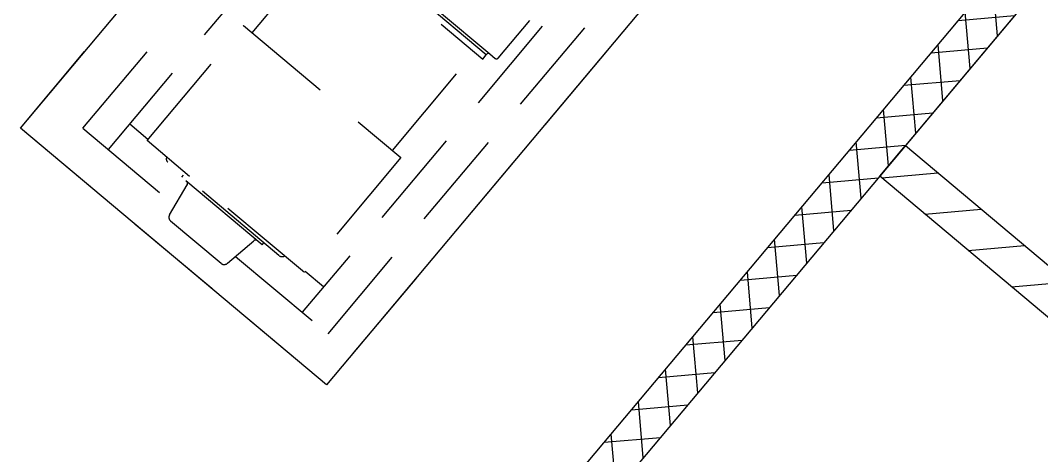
# Model space of a CAD drawing. Header units: millimetres. Extents: x 834140250 to 834644390, y 817877047 to 817987022.
# Drawn here: x 834539280 to 834541835, y 817952732 to 817953821 of the extents above; entities that cross this region are included whole.
import ezdxf

# ---------------------------------------------------------------- set-up
doc = ezdxf.new("R2010")
doc.units = ezdxf.units.MM
doc.header["$LTSCALE"] = 1000
doc.header["$MEASUREMENT"] = 0
doc.linetypes.add('3B52X-MAGP-P-L000_XB$0$HIDDEN', pattern=[0.375, 0.25, -0.125])
doc.layers.get('Defpoints').update_dxf_attribs({"color": 150})
for name, color, linetype in [('3B52X-MAGP-P-L000_XB$0$VPA060_Hatch', 252, 'Continuous'), ('3B52X-MAGP-P-L000_XB$0$VPA060_Hatch FRP', 250, 'Continuous'), ('3B52X-MAGP-P-L000_XB$0$VPA223_Wall-Block', 6, 'Continuous'), ('3B52X-MAGP-P-L000_XB$0$VPA500_Equipment', 9, 'Continuous'), ('3B52X-MAGP-P-L000_XB$0$VPA500_Plinth', 7, 'Continuous')]:
    doc.layers.add(name, color=color, linetype=linetype)

# ---------------------------------------------------------------- blocks, each defined once
blk = doc.blocks.new('3B52X-MAGP-P-L000_XB$0$A$C158534F2')
at = {"layer": '3B52X-MAGP-P-L000_XB$0$VPA060_Hatch FRP'}
h = blk.add_hatch(dxfattribs=at)
h.set_pattern_fill('ANSI37', color=256, scale=600)
h.set_pattern_definition([(5, (834233018.78, 817928326.99), (-6.5367, 74.7146), []), (95, (834233018.78, 817928326.99), (-74.7146, -6.5367), [])])
h.paths.add_polyline_path([(834230316.3, 817931834.8), (834230316.3, 817931834.8), (834228387.9, 817929536.7), (834228311.3, 817929600.9), (834232045.9, 817934051.7), (834230609.6, 817935256.9), (834230673.9, 817935333.5), (834234025.3, 817932521.3), (834233961, 817932444.7), (834232122.5, 817933987.4)])
at = {"layer": '3B52X-MAGP-P-L000_XB$0$VPA060_Hatch FRP', "ltscale": 500}
h = blk.add_hatch(dxfattribs=at)
h.set_pattern_fill('ANSI31', color=256, scale=800, angle=90, style=0)
h.set_pattern_definition([(185, (834235016.65, 817941675.82), (8.71557, -99.61947), [])])
h.paths.add_polyline_path([(834233797.1, 817931316), (834234227.8, 817931829.2), (834234304.4, 817931764.9), (834233873.8, 817931251.7)])
h.paths.add_polyline_path([(834233006.5, 817928467.9), (834233032.2, 817928498.5), (834233108.8, 817928434.2), (834233083.1, 817928403.6)])
h.paths.add_polyline_path([(834234440.3, 817924653.9), (834234472.5, 817924692.2), (834235008.7, 817924242.2), (834236365, 817925858.6), (834236441.6, 817925794.3), (834235053.2, 817924139.7), (834235401.7, 817923847.2), (834236790.1, 817925501.9), (834236866.7, 817925437.6), (834235542.6, 817923859.5), (834236936.8, 817922689.6), (834236872.5, 817922613), (834236393.8, 817923014.8), (834236364.8, 817922980.3), (834236288.2, 817923044.6), (834236317.1, 817923079.1), (834235053.2, 817924139.7), (834235024.2, 817924105.2), (834234947.6, 817924169.5), (834234976.6, 817924203.9)])
h.paths.add_polyline_path([(834235545.8, 817922159.8), (834235632.6, 817922263.2), (834235709.2, 817922198.9), (834235686.7, 817922172.1), (834237877.6, 817920333.8), (834238803.2, 817921436.9), (834239186.2, 817921115.5), (834240356.1, 817922509.7), (834240432.7, 817922445.4), (834239198.5, 817920974.6), (834238815.5, 817921296), (834237889.9, 817920192.9), (834238387.8, 817919775.1), (834238452.1, 817919851.7), (834238605.3, 817919723.1), (834238541, 817919646.5)])
h.paths.add_polyline_path([(834234497.3, 817931994.7), (834234561.5, 817932071.3), (834234619, 817932023.1), (834234554.7, 817931946.5)])
h.paths.add_polyline_path([(834233054, 817925490.8), (834234436, 817927137.8), (834234512.6, 817927073.6), (834233130.6, 817925426.6)])
h.paths.add_polyline_path([(834232614.4, 817929906.4), (834230316.3, 817931834.8), (834230380.6, 817931911.4), (834232678.7, 817929983), (834233141.5, 817930534.6), (834233218.1, 817930470.3), (834232626.7, 817929765.5), (834232550.1, 817929829.8)])
h.paths.add_polyline_path([(834234439.9, 817930176.2), (834235359.1, 817931271.6), (834235435.7, 817931207.3), (834234516.5, 817930111.9)])
h.paths.add_polyline_path([(834233687.8, 817929279.9), (834233784.2, 817929394.8), (834233860.8, 817929330.5), (834233828.7, 817929292.2), (834235514, 817927878.1), (834237121, 817929793.2), (834237197.6, 817929728.9), (834235526.3, 817927737.2)])
blk = doc.blocks.new('GFA_GF')
at = {"layer": '3B52X-MAGP-P-L000_XB$0$VPA223_Wall-Block', "color": 253}
blk.add_lwpolyline([(-7969.4, 22061.6), (-8046, 22125.9), (-4311.4, 26576.6), (-5786.1, 27814), (-5721.8, 27890.6), (-2332.1, 25046.2), (-2396.3, 24969.6), (-4234.8, 26512.3), (-5976.8, 24436.3), (-3678.7, 22508), (-3215.9, 23059.5), (-3139.2, 22995.3), (-3730.6, 22290.5), (-3807.2, 22354.8), (-3742.9, 22431.4), (-6041.1, 24359.7), (-7969.4, 22061.6)], dxfattribs=at)
at = {"layer": '3B52X-MAGP-P-L000_XB$0$VPA500_Equipment', "color": 253, "linetype": '3B52X-MAGP-P-L000_XB$0$HIDDEN'}
for p, q in [((-8035.5, 24479.8), (-6428.5, 26394.9)), ((-7971.6, 24426.3), (-6647.5, 26004.3)), ((-5815.7, 25880.7), (-7422.6, 23965.6)), ((-6162.3, 25597.2), (-7486.5, 24019.2)), ((-7429.7, 25012.6), (-7017, 24666.2)), ((-7426, 24981.2), (-7034.7, 24652.9)), ((-7025.6, 24663.7), (-7416.9, 24992.1)), ((-7611.9, 24718.9), (-7405.9, 24964.3)), ((-6996.2, 24655.3), (-6916.9, 24749.8)), ((-7874.8, 24448.9), (-7633.3, 24736.8)), ((-7633.3, 24736.8), (-7239.4, 24406.3)), ((-7260.8, 24424.3), (-7054.8, 24669.7)), ((-7034.7, 24652.9), (-7025.6, 24663.7)), ((-7025.6, 24663.7), (-7024, 24665.6)), ((-7017, 24666.2), (-7003.2, 24654.7)), ((-7872.4, 24451.8), (-7918.1, 24490.1)), ((-8035.5, 24479.8), (-7804.8, 24286.3)), ((-7481, 24118.4), (-7874.8, 24448.9)), ((-7544.5, 24161.4), (-7822.8, 24394.9)), ((-7239.4, 24406.3), (-7481, 24118.4)), ((-7788.1, 24357.1), (-7783.9, 24362.3)), ((-7586.4, 24187.9), (-7788.1, 24357.1)), ((-7818.4, 24263.5), (-7774.1, 24338.1)), ((-7689.6, 24141.7), (-7815.7, 24247.5)), ((-7673.4, 24141.8), (-7607.6, 24198.4)), ((-7586.4, 24187.9), (-7582.1, 24193)), ((-7653.3, 24159.1), (-7422.6, 23965.6)), ((-7432.9, 24083), (-7478.6, 24121.3))]:
    blk.add_line(p, q, dxfattribs=at)
blk.add_lwpolyline([(-8191.7, 24480.4), (-6520.4, 26472.1), (-5754.4, 25829.3), (-7425.6, 23837.6)], close=True, dxfattribs=at)
for centre, radius, start, end in [((-7020.2, 24662.4), 5, 50, 140), ((-7000, 24658.6), 5, 230, 320), ((-7815.8, 24403.2), 10.8, 155.6185, 230), ((-7779.9, 24341.5), 6.67, 329.3099, 50), ((-7807.6, 24257.1), 12.5, 149.3099, 230), ((-7603.3, 24193.3), 6.67, 50, 130.6901), ((-7536.4, 24171), 12.5, 230, 298.4898), ((-7681.6, 24151.3), 12.5, 230, 310.6901)]:
    blk.add_arc(centre, radius, start, end, dxfattribs=at)
at = {"layer": '3B52X-MAGP-P-L000_XB$0$VPA500_Plinth', "color": 253}
blk.add_lwpolyline([(-8191.7, 24480.4), (-6520.4, 26472.1), (-5754.4, 25829.3), (-7425.6, 23837.6)], close=True, dxfattribs=at)
at = {"layer": 'Defpoints', "color": 253, "ltscale": 500}
for points in [[(-6041.1, 24359.7), (-6041.1, 24359.7), (-7969.4, 22061.6), (-8046, 22125.9), (-4311.4, 26576.6), (-5747.8, 27781.8), (-5683.5, 27858.4), (-2332.1, 25046.2), (-2396.3, 24969.6), (-4234.8, 26512.3), (-6041.1, 24359.7)], [(-3742.9, 22431.4), (-6041.1, 24359.7), (-5976.8, 24436.3), (-3678.7, 22508), (-3215.9, 23059.5), (-3139.2, 22995.3), (-3730.6, 22290.5), (-3807.2, 22354.8), (-3742.9, 22431.4)]]:
    blk.add_lwpolyline(points, dxfattribs=at)
at = {"layer": '3B52X-MAGP-P-L000_XB$0$VPA060_Hatch', "color": 253}
blk.add_blockref('3B52X-MAGP-P-L000_XB$0$A$C158534F2', (-834236357.4, -817907475), dxfattribs=at)

msp = doc.modelspace()

# ---------------------------------------------------------------- block references
msp.add_blockref('GFA_GF', (834547471.4, 817929071.1))

doc.saveas('drawing.dxf')
